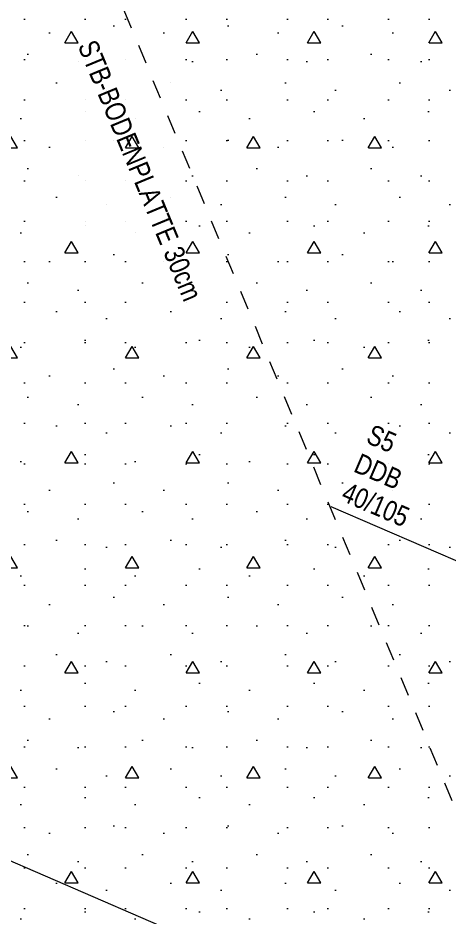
# Model space of a CAD drawing. Header units: millimetres. Extents: x 12535256 to 12566104, y 356204449 to 356234587.
# Drawn here: x 12553691 to 12555289, y 356214482 to 356217818 of the extents above; entities that cross this region are included whole.
import ezdxf
from ezdxf.enums import TextEntityAlignment as Align

# ---------------------------------------------------------------- set-up
doc = ezdxf.new("R2010")
doc.units = ezdxf.units.MM
doc.header["$MEASUREMENT"] = 0
doc.linetypes.add('Dashed Small', pattern=[141.111111, 70.555556, -70.555556])
doc.linetypes.add('Dot & Dashed', pattern=[6702.78, 3527.78, -1763.89, 0, -1411.11])
for name, color, linetype, lineweight in [('New_255 Plangrafiken_Pen_No__1', 7, 'Continuous', 13), ('New_255 Plangrafiken_Pen_No__39', 8, 'Continuous', 13), ('New_290 Raster _ Achsen_Pen_No__108', 7, 'Continuous', 13)]:
    doc.layers.add(name, color=color, linetype=linetype, lineweight=lineweight)
doc.layers.add('New_290 Raster _ Achsen', color=7, linetype='Continuous')
doc.styles.add('GENERATED_STYLE_1', font='arial.ttf')
doc.styles.add('GENERATED_STYLE_2', font='arial.ttf', dxfattribs={"width": 0.8})

# ---------------------------------------------------------------- blocks, each defined once
blk = doc.blocks.new('Standard grid marker[43]', base_point=(12539645.8, 356220744.6))
at = {"layer": 'New_290 Raster _ Achsen_Pen_No__108', "color": 7, "linetype": 'Dot & Dashed', "lineweight": 13}
blk.add_line((12540563.8, 356220348), (12561567.2, 356211274.9), dxfattribs=at)
at = {"layer": 'New_290 Raster _ Achsen_Pen_No__108', "color": 7, "lineweight": 13, "style": 'GENERATED_STYLE_1'}
for tag, p in [('AC_MarkerText_1_0', (12539528.5, 356220880.1)), ('AC_MarkerText_1_1', (12562689.2, 356210875))]:
    blk.add_attdef(tag, text='', height=150, rotation=336.6365, dxfattribs=at).set_placement(p, align=Align.TOP_CENTER)

msp = doc.modelspace()

# ---------------------------------------------------------------- hatches: boundary and pattern name
at = {"layer": 'New_255 Plangrafiken_Pen_No__39', "linetype": 'Continuous', "lineweight": 13}
h = msp.add_hatch(dxfattribs=at)
h.set_pattern_fill('LIGHTWEIGHT_CONCRETE', color=8, style=0, pattern_type=2)
h.set_pattern_definition([(0, (12240439.16, 356160438.36), (0, 779.4225), [48.75, -401.25]), (0, (12240664.16, 356160828.1), (0, 779.4225), [48.75, -401.25]), (60, (12240439.16, 356160438.36), (-674.9997, 389.7113), [48.75, -401.25]), (60, (12240889.16, 356160438.36), (-674.9997, 389.7113), [48.75, -401.25]), (120, (12240487.9, 356160438.36), (674.9997, 389.7113), [48.75, -401.25]), (120, (12240937.9, 356160438.36), (674.9997, 389.7113), [48.75, -401.25]), (0, (12240439.16, 356160513.36), (0, 150), [0, -150, 0, -225]), (45, (12240514.16, 356160513.36), (-106.06602, 106.06602), [0, -112.5, 0, -187.5])])
h.paths.add_polyline_path([(12551548.266, 356214393.792), (12556381.348, 356212305.981), (12555428.728, 356218436.407), (12553492.523, 356219272.815), (12551800.386, 356215355.735), (12551938.109, 356215296.243)])

# ---------------------------------------------------------------- linework, layer by layer
at = {"layer": 'New_255 Plangrafiken_Pen_No__1', "color": 7, "linetype": 'Continuous', "lineweight": 13}
msp.add_line((12554851.108, 356216005.092), (12555477.496, 356215734.503), dxfattribs=at)
at = {"layer": 'New_255 Plangrafiken_Pen_No__39', "color": 8, "linetype": 'Dashed Small', "lineweight": 13}
msp.add_line((12556381.348, 356212305.981), (12553492.523, 356219272.815), dxfattribs=at)

# ---------------------------------------------------------------- block references
at = {"layer": 'New_290 Raster _ Achsen', "color": 7, "linetype": 'Continuous', "lineweight": 13}
msp.add_blockref('Standard grid marker[43]', (12539645.773, 356220744.612), dxfattribs=at)

# ---------------------------------------------------------------- texts
at = {"layer": 'New_255 Plangrafiken_Pen_No__1', "color": 7, "linetype": 'Continuous', "lineweight": 13, "insert": (12553909.881, 356217714.624), "char_height": 75, "attachment_point": 7, "rotation": 292.521531, "style": 'GENERATED_STYLE_2'}
msp.add_mtext('\\A1;{\\pql;\\fArial|b0|i0|c0|p0;\\W0.800000;STB-BODENPLATTE 30cm}', dxfattribs=at)
at = {"layer": 'New_255 Plangrafiken_Pen_No__1', "color": 7, "linetype": 'Continuous', "lineweight": 13, "insert": (12554883.965, 356216027.9), "char_height": 75, "attachment_point": 7, "rotation": 336.636458, "line_spacing_factor": 0.933543, "style": 'GENERATED_STYLE_2'}
msp.add_mtext('\\A1;{\\pql;\\fArial|b0|i0|c0|p0;\\W0.800000;S5\\P\\pql;\\fArial|b0|i0|c0|p0;\\W0.800000;DDB\\P\\pql;\\fArial|b0|i0|c0|p0;\\W0.800000;40/105}', dxfattribs=at)

doc.saveas('drawing.dxf')
